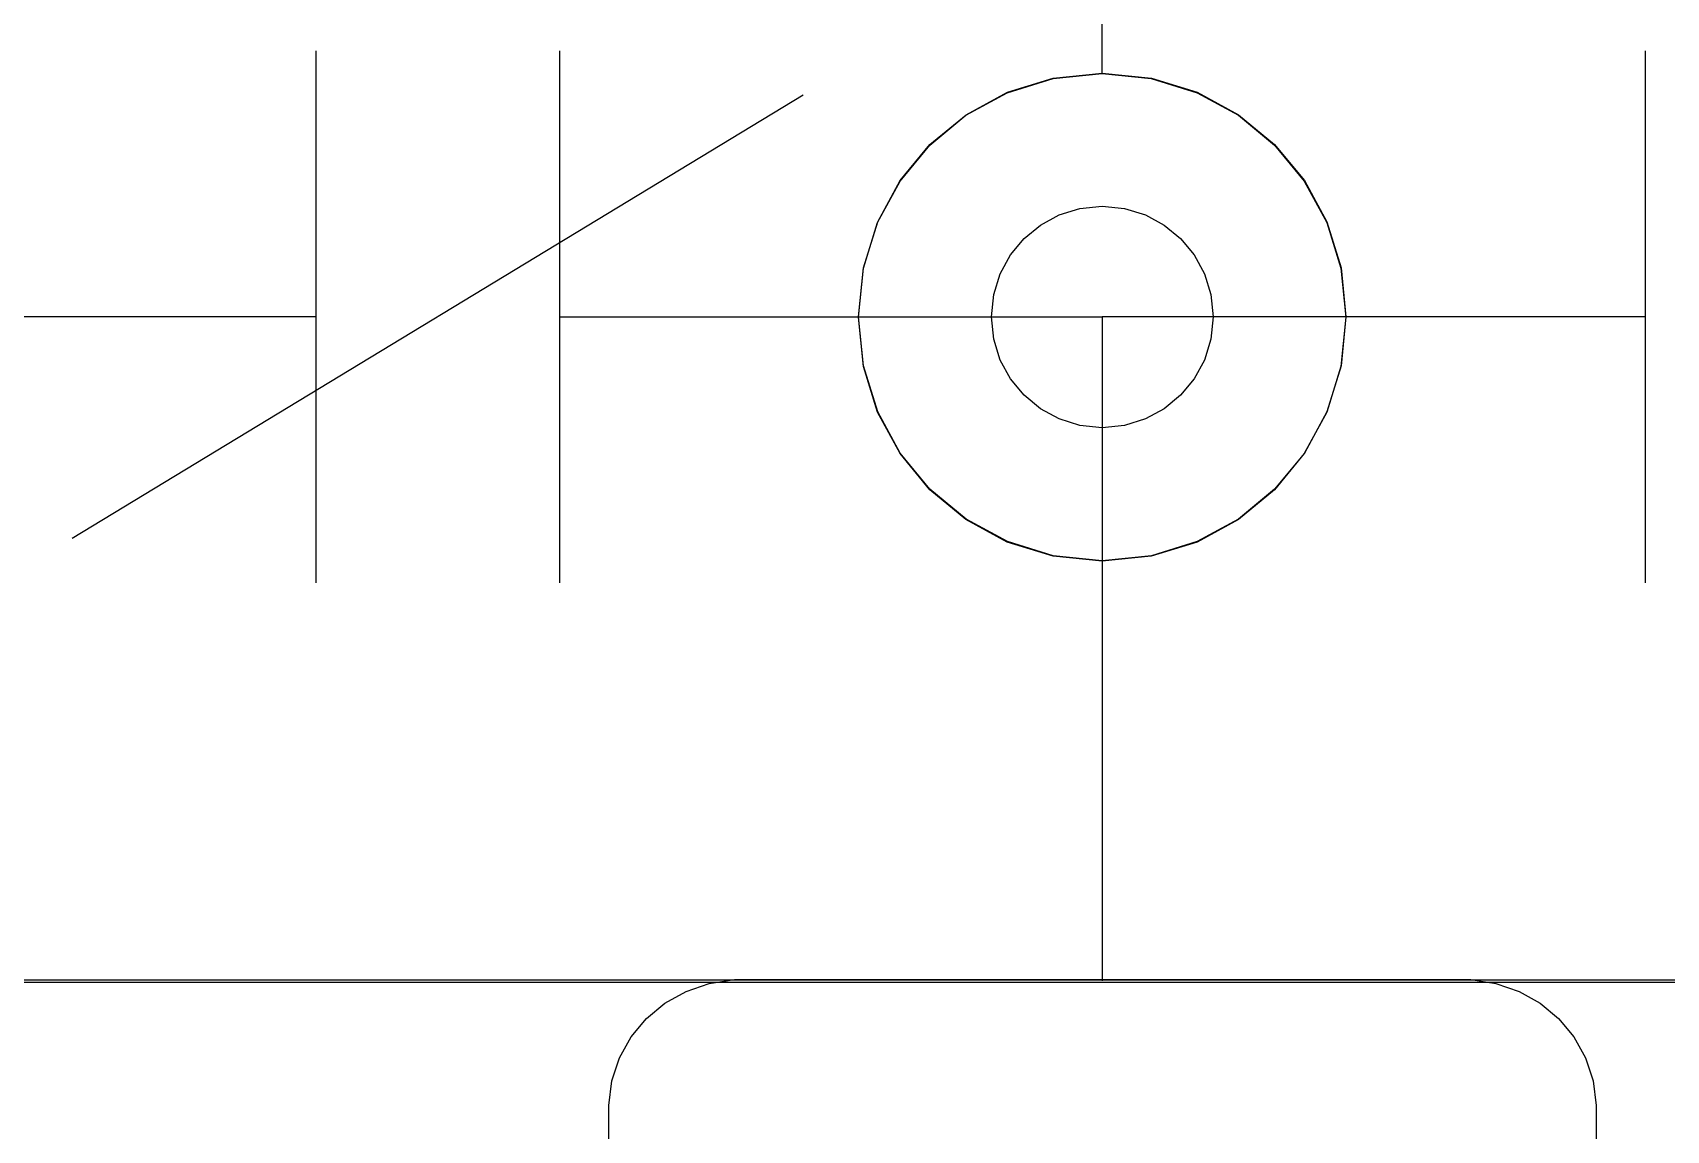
# Model space of a CAD drawing. Extents: x 1 to 47.7, y 0.2 to 35.
# Drawn here: x 35.4295 to 35.7982, y 11.9014 to 12.149 of the extents above; entities that cross this region are included whole.
import ezdxf

# ---------------------------------------------------------------- set-up
doc = ezdxf.new("R2010")
doc.units = 0
doc.header["$MEASUREMENT"] = 0
for name, color, linetype in [('5_1___24__TARGET_LEDS___12', 7, 'CONTINUOUS'), ('6_1__EMPTY_IO_BOARD_POSITI', 7, 'CONTINUOUS'), ('6_2___8__INDEPENDENT_INPUT', 7, 'CONTINUOUS'), ('6_3___8__OPTOISO_INDEPENDE', 7, 'CONTINUOUS'), ('6_4___24__OPTOISO_INDEPEND', 7, 'CONTINUOUS'), ('6_5___8__INDEPENDENT_INPUT', 7, 'CONTINUOUS'), ('6_6___8__INDEPENDENT_INPUT', 7, 'CONTINUOUS'), ('6_7___8__OPTOISO_INDEPENDE', 7, 'CONTINUOUS'), ('6_8___8__OPTOISO_INDEPENDE', 7, 'CONTINUOUS')]:
    doc.layers.add(name, color=color, linetype=linetype)

msp = doc.modelspace()

# ---------------------------------------------------------------- linework, layer by layer
at = {"layer": '5_1___24__TARGET_LEDS___12'}
for points in [[(35.67087, 12.1398), (35.67087, 12.18979), (35.97087, 12.18977)], [(35.67087, 12.0298), (35.67087, 11.93517)], [(36.19584, 11.93527), (36.08472, 11.93527), (35.96826, 11.93527), (35.8469, 11.93527), (35.72109, 11.93527), (35.59127, 11.93527), (35.45788, 11.93527), (35.32138, 11.93527), (35.1822, 11.93527), (35.0408, 11.93527), (34.7531, 11.93527), (34.46184, 11.93527)], [(35.55953, 11.89427), (35.55954, 11.90702), (35.56024, 11.91258), (35.56196, 11.91777), (35.5646, 11.92248), (35.56804, 11.92661), (35.57219, 11.93007), (35.57695, 11.93276), (35.5822, 11.93457), (35.58786, 11.9354), (35.59284, 11.93544), (35.607, 11.93544), (35.62932, 11.93544), (35.65653, 11.93544), (35.68538, 11.93544), (35.71259, 11.93544), (35.73491, 11.93544), (35.74907, 11.93544), (35.75406, 11.9354), (35.75971, 11.93457), (35.76496, 11.93276), (35.76971, 11.93007), (35.77386, 11.92661), (35.77731, 11.92248), (35.77994, 11.91777), (35.78166, 11.91258), (35.78236, 11.90702), (35.78237, 11.89427)]]:
    msp.add_lwpolyline(points, dxfattribs=at)
msp.add_lwpolyline([(35.72588, 12.08482), (35.72477, 12.07373), (35.72156, 12.06341), (35.71649, 12.05406), (35.70978, 12.04592), (35.70164, 12.0392), (35.6923, 12.03413), (35.68197, 12.03092), (35.67087, 12.0298), (35.65979, 12.03092), (35.64946, 12.03413), (35.64012, 12.0392), (35.63198, 12.04592), (35.62527, 12.05406), (35.6202, 12.06341), (35.617, 12.07373), (35.61588, 12.08482), (35.617, 12.0959), (35.6202, 12.10622), (35.62527, 12.11556), (35.63198, 12.12369), (35.64012, 12.13041), (35.64946, 12.13548), (35.65979, 12.13869), (35.67087, 12.1398), (35.68197, 12.13869), (35.6923, 12.13548), (35.70164, 12.13041), (35.70978, 12.12369), (35.71649, 12.11556), (35.72156, 12.10622), (35.72477, 12.0959)], close=True, dxfattribs=at)
at = {"layer": '6_1__EMPTY_IO_BOARD_POSITI'}
msp.add_lwpolyline([(34.52897, 11.93486), (34.93661, 11.93486), (35.13683, 11.93486), (35.33303, 11.93486), (35.52397, 11.93486), (35.70843, 11.93486), (35.79785, 11.93486), (35.88518, 11.93486), (35.97028, 11.93486), (36.05299, 11.93486), (36.13317, 11.93486)], dxfattribs=at)
at = {"layer": '6_2___8__INDEPENDENT_INPUT'}
for points in [[(35.49342, 12.1449), (35.49342, 12.02491)], [(35.54841, 12.1449), (35.54841, 12.02491)], [(35.79342, 12.1449), (35.79342, 12.02491)], [(35.60342, 12.13491), (35.43841, 12.03491)], [(35.49342, 12.08491), (35.37092, 12.08491), (35.37092, 11.93527)], [(35.54841, 12.08491), (35.67091, 12.08491), (35.67091, 11.93527)], [(35.79342, 12.08491), (35.67091, 12.08491), (35.67091, 11.93527)], [(36.19584, 11.93527), (36.08472, 11.93527), (35.96826, 11.93527), (35.8469, 11.93527), (35.72109, 11.93527), (35.59127, 11.93527), (35.45788, 11.93527), (35.32138, 11.93527), (35.1822, 11.93527), (35.0408, 11.93527), (34.7531, 11.93527), (34.46184, 11.93527)], [(35.55953, 11.89427), (35.55954, 11.90702), (35.56024, 11.91258), (35.56196, 11.91777), (35.5646, 11.92248), (35.56804, 11.92661), (35.57219, 11.93007), (35.57695, 11.93276), (35.5822, 11.93457), (35.58786, 11.9354), (35.59284, 11.93544), (35.607, 11.93544), (35.62932, 11.93544), (35.65653, 11.93544), (35.68538, 11.93544), (35.71259, 11.93544), (35.73491, 11.93544), (35.74907, 11.93544), (35.75406, 11.9354), (35.75971, 11.93457), (35.76496, 11.93276), (35.76971, 11.93007), (35.77386, 11.92661), (35.77731, 11.92248), (35.77994, 11.91777), (35.78166, 11.91258), (35.78236, 11.90702), (35.78237, 11.89427)]]:
    msp.add_lwpolyline(points, dxfattribs=at)
msp.add_lwpolyline([(35.69592, 12.08491), (35.69541, 12.07988), (35.69396, 12.07518), (35.69165, 12.07094), (35.68859, 12.06724), (35.68489, 12.06419), (35.68064, 12.06188), (35.67595, 12.06042), (35.67091, 12.05992), (35.66587, 12.06042), (35.66118, 12.06188), (35.65694, 12.06419), (35.65324, 12.06724), (35.65019, 12.07094), (35.64789, 12.07518), (35.64643, 12.07988), (35.64593, 12.08491), (35.64643, 12.08995), (35.64789, 12.09465), (35.65019, 12.09889), (35.65324, 12.10259), (35.65694, 12.10564), (35.66118, 12.10795), (35.66587, 12.1094), (35.67091, 12.10991), (35.67595, 12.1094), (35.68064, 12.10795), (35.68489, 12.10564), (35.68859, 12.10259), (35.69165, 12.09889), (35.69396, 12.09465), (35.69541, 12.08995)], close=True, dxfattribs=at)
at = {"layer": '6_3___8__OPTOISO_INDEPENDE'}
for points in [[(35.49342, 12.1449), (35.49342, 12.02491)], [(35.54841, 12.1449), (35.54841, 12.02491)], [(35.79342, 12.1449), (35.79342, 12.02491)], [(35.60342, 12.13491), (35.43841, 12.03491)], [(35.49342, 12.08491), (35.37092, 12.08491), (35.37092, 11.93527)], [(35.54841, 12.08491), (35.67091, 12.08491), (35.67091, 11.93527)], [(35.79342, 12.08491), (35.67091, 12.08491), (35.67091, 11.93527)], [(36.19584, 11.93527), (36.08472, 11.93527), (35.96826, 11.93527), (35.8469, 11.93527), (35.72109, 11.93527), (35.59127, 11.93527), (35.45788, 11.93527), (35.32138, 11.93527), (35.1822, 11.93527), (35.0408, 11.93527), (34.7531, 11.93527), (34.46184, 11.93527)], [(35.55953, 11.89427), (35.55954, 11.90702), (35.56024, 11.91258), (35.56196, 11.91777), (35.5646, 11.92248), (35.56804, 11.92661), (35.57219, 11.93007), (35.57695, 11.93276), (35.5822, 11.93457), (35.58786, 11.9354), (35.59284, 11.93544), (35.607, 11.93544), (35.62932, 11.93544), (35.65653, 11.93544), (35.68538, 11.93544), (35.71259, 11.93544), (35.73491, 11.93544), (35.74907, 11.93544), (35.75406, 11.9354), (35.75971, 11.93457), (35.76496, 11.93276), (35.76971, 11.93007), (35.77386, 11.92661), (35.77731, 11.92248), (35.77994, 11.91777), (35.78166, 11.91258), (35.78236, 11.90702), (35.78237, 11.89427)]]:
    msp.add_lwpolyline(points, dxfattribs=at)
msp.add_lwpolyline([(35.69592, 12.08491), (35.69541, 12.07988), (35.69396, 12.07518), (35.69165, 12.07094), (35.68859, 12.06724), (35.68489, 12.06419), (35.68064, 12.06188), (35.67595, 12.06042), (35.67091, 12.05992), (35.66587, 12.06042), (35.66118, 12.06188), (35.65694, 12.06419), (35.65324, 12.06724), (35.65019, 12.07094), (35.64789, 12.07518), (35.64643, 12.07988), (35.64593, 12.08491), (35.64643, 12.08995), (35.64789, 12.09465), (35.65019, 12.09889), (35.65324, 12.10259), (35.65694, 12.10564), (35.66118, 12.10795), (35.66587, 12.1094), (35.67091, 12.10991), (35.67595, 12.1094), (35.68064, 12.10795), (35.68489, 12.10564), (35.68859, 12.10259), (35.69165, 12.09889), (35.69396, 12.09465), (35.69541, 12.08995)], close=True, dxfattribs=at)
at = {"layer": '6_4___24__OPTOISO_INDEPEND'}
for points in [[(35.67088, 12.13994), (35.67088, 12.18992), (35.97088, 12.1899)], [(35.67091, 12.02994), (35.67091, 11.93527)], [(36.19584, 11.93527), (36.08472, 11.93527), (35.96826, 11.93527), (35.8469, 11.93527), (35.72109, 11.93527), (35.59127, 11.93527), (35.45788, 11.93527), (35.32138, 11.93527), (35.1822, 11.93527), (35.0408, 11.93527), (34.7531, 11.93527), (34.46184, 11.93527)], [(35.55953, 11.89427), (35.55954, 11.90702), (35.56024, 11.91258), (35.56196, 11.91777), (35.5646, 11.92248), (35.56804, 11.92661), (35.57219, 11.93007), (35.57695, 11.93276), (35.5822, 11.93457), (35.58786, 11.9354), (35.59284, 11.93544), (35.607, 11.93544), (35.62932, 11.93544), (35.65653, 11.93544), (35.68538, 11.93544), (35.71259, 11.93544), (35.73491, 11.93544), (35.74907, 11.93544), (35.75406, 11.9354), (35.75971, 11.93457), (35.76496, 11.93276), (35.76971, 11.93007), (35.77386, 11.92661), (35.77731, 11.92248), (35.77994, 11.91777), (35.78166, 11.91258), (35.78236, 11.90702), (35.78237, 11.89427)]]:
    msp.add_lwpolyline(points, dxfattribs=at)
msp.add_lwpolyline([(35.72591, 12.08493), (35.72479, 12.07384), (35.72159, 12.06351), (35.71652, 12.05417), (35.70981, 12.04603), (35.70167, 12.03931), (35.69232, 12.03424), (35.68199, 12.03103), (35.6709, 12.02991), (35.65981, 12.03103), (35.64949, 12.03424), (35.64015, 12.03931), (35.63201, 12.04603), (35.6253, 12.05417), (35.62023, 12.06351), (35.61703, 12.07384), (35.61591, 12.08493), (35.61703, 12.09601), (35.62023, 12.10633), (35.6253, 12.11567), (35.63201, 12.1238), (35.64015, 12.13052), (35.64949, 12.13559), (35.65981, 12.1388), (35.6709, 12.13991), (35.68199, 12.1388), (35.69232, 12.13559), (35.70167, 12.13052), (35.70981, 12.1238), (35.71652, 12.11567), (35.72159, 12.10633), (35.72479, 12.09601)], close=True, dxfattribs=at)
at = {"layer": '6_5___8__INDEPENDENT_INPUT'}
for points in [[(36.19584, 11.93527), (36.08472, 11.93527), (35.96826, 11.93527), (35.8469, 11.93527), (35.72109, 11.93527), (35.59127, 11.93527), (35.45788, 11.93527), (35.32138, 11.93527), (35.1822, 11.93527), (35.0408, 11.93527), (34.7531, 11.93527), (34.46184, 11.93527)], [(35.55953, 11.89427), (35.55954, 11.90702), (35.56024, 11.91258), (35.56196, 11.91777), (35.5646, 11.92248), (35.56804, 11.92661), (35.57219, 11.93007), (35.57695, 11.93276), (35.5822, 11.93457), (35.58786, 11.9354), (35.59284, 11.93544), (35.607, 11.93544), (35.62932, 11.93544), (35.65653, 11.93544), (35.68538, 11.93544), (35.71259, 11.93544), (35.73491, 11.93544), (35.74907, 11.93544), (35.75406, 11.9354), (35.75971, 11.93457), (35.76496, 11.93276), (35.76971, 11.93007), (35.77386, 11.92661), (35.77731, 11.92248), (35.77994, 11.91777), (35.78166, 11.91258), (35.78236, 11.90702), (35.78237, 11.89427)]]:
    msp.add_lwpolyline(points, dxfattribs=at)
at = {"layer": '6_6___8__INDEPENDENT_INPUT'}
for points in [[(35.49342, 12.1449), (35.49342, 12.02491)], [(35.54841, 12.1449), (35.54841, 12.02491)], [(35.79342, 12.1449), (35.79342, 12.02491)], [(35.60342, 12.13491), (35.43841, 12.03491)], [(35.49342, 12.08491), (35.37092, 12.08491), (35.37092, 11.93527)], [(35.54841, 12.08491), (35.67091, 12.08491), (35.67091, 11.93527)], [(35.79342, 12.08491), (35.67091, 12.08491), (35.67091, 11.93527)], [(36.19584, 11.93527), (36.08472, 11.93527), (35.96826, 11.93527), (35.8469, 11.93527), (35.72109, 11.93527), (35.59127, 11.93527), (35.45788, 11.93527), (35.32138, 11.93527), (35.1822, 11.93527), (35.0408, 11.93527), (34.7531, 11.93527), (34.46184, 11.93527)], [(35.55953, 11.89427), (35.55954, 11.90702), (35.56024, 11.91258), (35.56196, 11.91777), (35.5646, 11.92248), (35.56804, 11.92661), (35.57219, 11.93007), (35.57695, 11.93276), (35.5822, 11.93457), (35.58786, 11.9354), (35.59284, 11.93544), (35.607, 11.93544), (35.62932, 11.93544), (35.65653, 11.93544), (35.68538, 11.93544), (35.71259, 11.93544), (35.73491, 11.93544), (35.74907, 11.93544), (35.75406, 11.9354), (35.75971, 11.93457), (35.76496, 11.93276), (35.76971, 11.93007), (35.77386, 11.92661), (35.77731, 11.92248), (35.77994, 11.91777), (35.78166, 11.91258), (35.78236, 11.90702), (35.78237, 11.89427)]]:
    msp.add_lwpolyline(points, dxfattribs=at)
msp.add_lwpolyline([(35.69592, 12.08491), (35.69541, 12.07988), (35.69396, 12.07518), (35.69165, 12.07094), (35.68859, 12.06724), (35.68489, 12.06419), (35.68064, 12.06188), (35.67595, 12.06042), (35.67091, 12.05992), (35.66587, 12.06042), (35.66118, 12.06188), (35.65694, 12.06419), (35.65324, 12.06724), (35.65019, 12.07094), (35.64789, 12.07518), (35.64643, 12.07988), (35.64593, 12.08491), (35.64643, 12.08995), (35.64789, 12.09465), (35.65019, 12.09889), (35.65324, 12.10259), (35.65694, 12.10564), (35.66118, 12.10795), (35.66587, 12.1094), (35.67091, 12.10991), (35.67595, 12.1094), (35.68064, 12.10795), (35.68489, 12.10564), (35.68859, 12.10259), (35.69165, 12.09889), (35.69396, 12.09465), (35.69541, 12.08995)], close=True, dxfattribs=at)
at = {"layer": '6_7___8__OPTOISO_INDEPENDE'}
for points in [[(35.49342, 12.1449), (35.49342, 12.02491)], [(35.54841, 12.1449), (35.54841, 12.02491)], [(35.79342, 12.1449), (35.79342, 12.02491)], [(35.60342, 12.13491), (35.43841, 12.03491)], [(35.49342, 12.08491), (35.37092, 12.08491), (35.37092, 11.93527)], [(35.54841, 12.08491), (35.67091, 12.08491), (35.67091, 11.93527)], [(35.79342, 12.08491), (35.67091, 12.08491), (35.67091, 11.93527)], [(36.19584, 11.93527), (36.08472, 11.93527), (35.96826, 11.93527), (35.8469, 11.93527), (35.72109, 11.93527), (35.59127, 11.93527), (35.45788, 11.93527), (35.32138, 11.93527), (35.1822, 11.93527), (35.0408, 11.93527), (34.7531, 11.93527), (34.46184, 11.93527)], [(35.55953, 11.89427), (35.55954, 11.90702), (35.56024, 11.91258), (35.56196, 11.91777), (35.5646, 11.92248), (35.56804, 11.92661), (35.57219, 11.93007), (35.57695, 11.93276), (35.5822, 11.93457), (35.58786, 11.9354), (35.59284, 11.93544), (35.607, 11.93544), (35.62932, 11.93544), (35.65653, 11.93544), (35.68538, 11.93544), (35.71259, 11.93544), (35.73491, 11.93544), (35.74907, 11.93544), (35.75406, 11.9354), (35.75971, 11.93457), (35.76496, 11.93276), (35.76971, 11.93007), (35.77386, 11.92661), (35.77731, 11.92248), (35.77994, 11.91777), (35.78166, 11.91258), (35.78236, 11.90702), (35.78237, 11.89427)]]:
    msp.add_lwpolyline(points, dxfattribs=at)
msp.add_lwpolyline([(35.69592, 12.08491), (35.69541, 12.07988), (35.69396, 12.07518), (35.69165, 12.07094), (35.68859, 12.06724), (35.68489, 12.06419), (35.68064, 12.06188), (35.67595, 12.06042), (35.67091, 12.05992), (35.66587, 12.06042), (35.66118, 12.06188), (35.65694, 12.06419), (35.65324, 12.06724), (35.65019, 12.07094), (35.64789, 12.07518), (35.64643, 12.07988), (35.64593, 12.08491), (35.64643, 12.08995), (35.64789, 12.09464), (35.65019, 12.09889), (35.65324, 12.10259), (35.65694, 12.10564), (35.66118, 12.10795), (35.66587, 12.1094), (35.67091, 12.10991), (35.67595, 12.1094), (35.68064, 12.10795), (35.68489, 12.10564), (35.68859, 12.10259), (35.69165, 12.09889), (35.69396, 12.09464), (35.69541, 12.08995)], close=True, dxfattribs=at)
at = {"layer": '6_8___8__OPTOISO_INDEPENDE'}
for points in [[(36.19584, 11.93527), (36.08472, 11.93527), (35.96826, 11.93527), (35.8469, 11.93527), (35.72109, 11.93527), (35.59127, 11.93527), (35.45788, 11.93527), (35.32138, 11.93527), (35.1822, 11.93527), (35.0408, 11.93527), (34.7531, 11.93527), (34.46184, 11.93527)], [(35.55953, 11.89427), (35.55954, 11.90702), (35.56024, 11.91258), (35.56196, 11.91777), (35.5646, 11.92248), (35.56804, 11.92661), (35.57219, 11.93007), (35.57695, 11.93276), (35.5822, 11.93457), (35.58786, 11.9354), (35.59284, 11.93544), (35.607, 11.93544), (35.62932, 11.93544), (35.65653, 11.93544), (35.68538, 11.93544), (35.71259, 11.93544), (35.73491, 11.93544), (35.74907, 11.93544), (35.75406, 11.9354), (35.75971, 11.93457), (35.76496, 11.93276), (35.76971, 11.93007), (35.77386, 11.92661), (35.77731, 11.92248), (35.77994, 11.91777), (35.78166, 11.91258), (35.78236, 11.90702), (35.78237, 11.89427)]]:
    msp.add_lwpolyline(points, dxfattribs=at)

doc.saveas('drawing.dxf')
